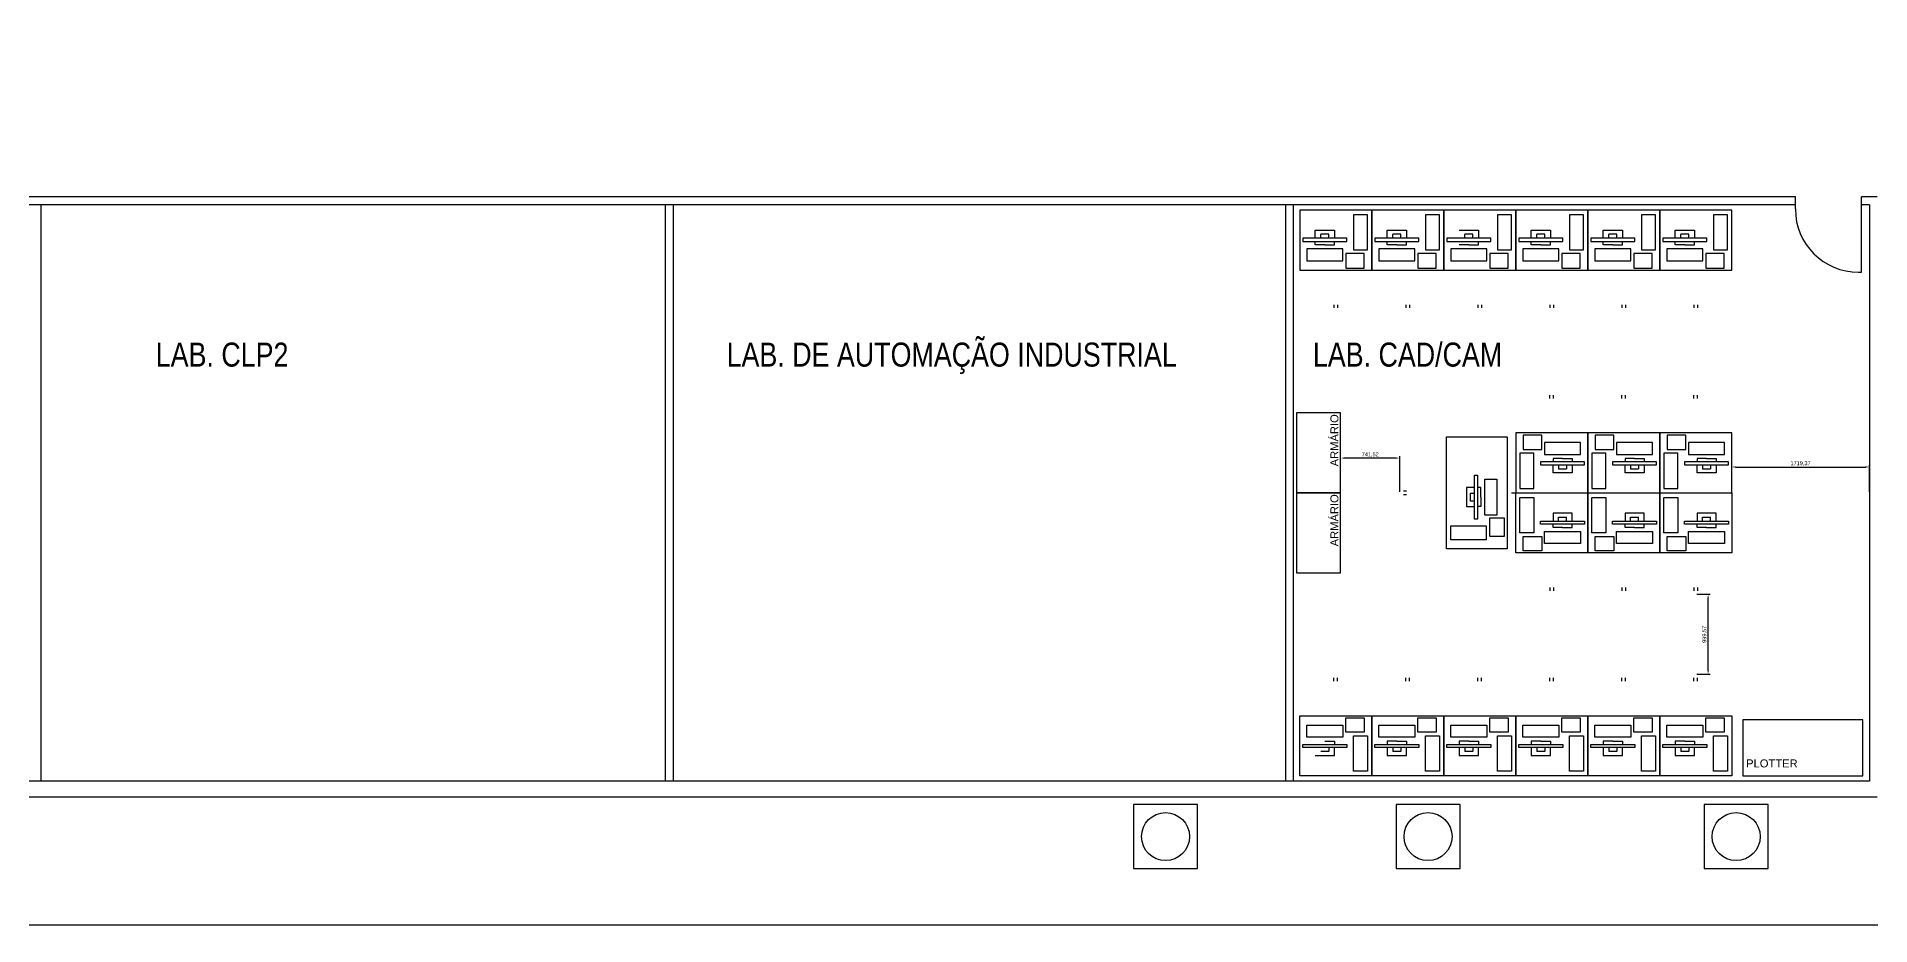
# Model space of a CAD drawing. Header units: millimetres. Extents: x 18768 to 1484868, y -11027 to 520152.
# Drawn here: x 671587 to 694504, y 136941 to 148047 of the extents above; entities that cross this region are included whole.
import ezdxf

# ---------------------------------------------------------------- set-up
doc = ezdxf.new("R2010")
doc.units = ezdxf.units.MM
for name, color, linetype in [('L035-ARRANJO-ADQUIRIR', 102, 'Continuous'), ('L035-TEXTO', 40, 'Continuous'), ('PAREDES', 7, 'Continuous')]:
    doc.layers.add(name, color=color, linetype=linetype)
doc.layers.add('L035-DEMOLIÇÃO', color=40, linetype='Continuous', plot=False)
doc.styles.get("Standard").update_dxf_attribs({"font": 'arial.ttf'})
doc.dimstyles.new('Anotativo', dxfattribs={"dimscale": 0, "dimtxt": 2.5, "dimasz": 2.5, "dimexe": 1.25, "dimexo": 0.625, "dimtad": 1, "dimtxsty": 'Standard', "dimcen": 2.5, "dimadec": 0, "dimazin": 0, "dimtfac": 1, "dimtmove": 0, "dimatfit": 3, "dimfxl": 1, "dimarcsym": 0})

# ---------------------------------------------------------------- blocks, each defined once
blk = doc.blocks.new('*D200')
at = {"color": 0, "lineweight": -2, "transparency": 16777216}
for p, q in [((692335, 141078), (692502, 141078)), ((692477, 140128), (692477, 141028)), ((692335, 140078), (692502, 140078))]:
    blk.add_line(p, q, dxfattribs=at)
at = {"color": 0, "lineweight": 15, "transparency": 16777216}
for points in [[(692468, 141028), (692485, 141028), (692477, 141078)], [(692468, 140128), (692485, 140128), (692477, 140078)]]:
    blk.add_solid(points, dxfattribs=at)
at = {"layer": 'DEFPOINTS', "color": 0, "lineweight": 15, "transparency": 16777216}
for p in [(692323, 141078), (692477, 141078), (692323, 140078)]:
    blk.add_point(p, dxfattribs=at)
at = {"color": 0, "transparency": 16777216, "insert": (692434, 140578), "char_height": 50, "attachment_point": 5, "rotation": 90}
blk.add_mtext('999,57', dxfattribs=at)
blk = doc.blocks.new('*D201')
at = {"color": 0, "lineweight": -2, "transparency": 16777216}
for p, q in [((692773, 142357), (692773, 142694)), ((692823, 142669), (694442, 142669)), ((694492, 142357), (694492, 142694))]:
    blk.add_line(p, q, dxfattribs=at)
at = {"color": 0, "lineweight": 15, "transparency": 16777216}
for points in [[(692823, 142678), (692823, 142661), (692773, 142669)], [(694442, 142678), (694442, 142661), (694492, 142669)]]:
    blk.add_solid(points, dxfattribs=at)
at = {"layer": 'DEFPOINTS', "color": 0, "lineweight": 15, "transparency": 16777216}
for p in [(694492, 142669), (692773, 142345), (694492, 142345)]:
    blk.add_point(p, dxfattribs=at)
at = {"color": 0, "transparency": 16777216, "insert": (693632, 142712), "char_height": 50, "attachment_point": 5}
blk.add_mtext('1719,37', dxfattribs=at)
blk = doc.blocks.new('*D202')
at = {"color": 0, "lineweight": -2, "transparency": 16777216}
for p, q in [((687883, 142357), (687883, 142806)), ((688574, 142781), (687933, 142781)), ((688624, 142357), (688624, 142806))]:
    blk.add_line(p, q, dxfattribs=at)
at = {"color": 0, "lineweight": 15, "transparency": 16777216}
for points in [[(687933, 142789), (687933, 142772), (687883, 142781)], [(688574, 142789), (688574, 142772), (688624, 142781)]]:
    blk.add_solid(points, dxfattribs=at)
at = {"layer": 'DEFPOINTS', "color": 0, "lineweight": 15, "transparency": 16777216}
for p in [(687883, 142781), (687883, 142345), (688624, 142345)]:
    blk.add_point(p, dxfattribs=at)
at = {"color": 0, "transparency": 16777216, "insert": (688254, 142823), "char_height": 50, "attachment_point": 5}
blk.add_mtext('741,52', dxfattribs=at)

msp = doc.modelspace()

# ---------------------------------------------------------------- linework, layer by layer
for p, q in [((693567.175, 145893.6), (693567.175, 146043.6)), ((687566.996, 145527.162), (687566.996, 145627.162)), ((687566.996, 145627.162), (687806.996, 145627.162)), ((687636.996, 145527.162), (687636.996, 145577.162)), ((687736.996, 145527.162), (687736.996, 145577.162)), ((687806.996, 145627.162), (687806.996, 145527.162)), ((688466.996, 145527.162), (688466.996, 145627.162)), ((688466.996, 145627.162), (688706.996, 145627.162)), ((688536.996, 145527.162), (688536.996, 145577.162)), ((688636.996, 145527.162), (688636.996, 145577.162)), ((688706.996, 145627.162), (688706.996, 145527.162)), ((689366.996, 145627.162), (689606.996, 145627.162)), ((689436.996, 145527.162), (689436.996, 145577.162)), ((689536.996, 145527.162), (689536.996, 145577.162)), ((689606.996, 145627.162), (689606.996, 145527.162)), ((690266.996, 145527.162), (690266.996, 145627.162)), ((690266.996, 145627.162), (690506.996, 145627.162)), ((690336.996, 145527.162), (690336.996, 145577.162)), ((690436.996, 145527.162), (690436.996, 145577.162)), ((690506.996, 145627.162), (690506.996, 145527.162)), ((691166.996, 145527.162), (691166.996, 145627.162)), ((691166.996, 145627.162), (691406.996, 145627.162)), ((691236.996, 145527.162), (691236.996, 145577.162)), ((691336.996, 145527.162), (691336.996, 145577.162)), ((691406.996, 145627.162), (691406.996, 145527.162)), ((692066.996, 145527.162), (692066.996, 145627.162)), ((692066.996, 145627.162), (692306.996, 145627.162)), ((692136.996, 145527.162), (692136.996, 145577.162)), ((692236.996, 145527.162), (692236.996, 145577.162)), ((692306.996, 145627.162), (692306.996, 145527.162)), ((687566.996, 145447.162), (687566.996, 145487.162)), ((687686.996, 145447.162), (687566.996, 145447.162)), ((687686.996, 145447.162), (687806.996, 145447.162)), ((687806.996, 145447.162), (687806.996, 145487.162)), ((688466.996, 145447.162), (688466.996, 145487.162)), ((688586.996, 145447.162), (688466.996, 145447.162)), ((688586.996, 145447.162), (688706.996, 145447.162)), ((688706.996, 145447.162), (688706.996, 145487.162)), ((689486.996, 145447.162), (689366.996, 145447.162)), ((689486.996, 145447.162), (689606.996, 145447.162)), ((689606.996, 145447.162), (689606.996, 145487.162)), ((690266.996, 145447.162), (690266.996, 145487.162)), ((690386.996, 145447.162), (690266.996, 145447.162)), ((690386.996, 145447.162), (690506.996, 145447.162)), ((690506.996, 145447.162), (690506.996, 145487.162)), ((691166.996, 145447.162), (691166.996, 145487.162)), ((691286.996, 145447.162), (691166.996, 145447.162)), ((691286.996, 145447.162), (691406.996, 145447.162)), ((691406.996, 145447.162), (691406.996, 145487.162)), ((692066.996, 145447.162), (692066.996, 145487.162)), ((692186.996, 145447.162), (692066.996, 145447.162)), ((692186.996, 145447.162), (692306.996, 145447.162)), ((692306.996, 145447.162), (692306.996, 145487.162)), ((694357.175, 145103.6), (694392.175, 145104.375)), ((690658.619, 142775.35), (690538.619, 142775.35)), ((690538.619, 142775.35), (690538.619, 142735.35)), ((690658.619, 142775.35), (690778.619, 142775.35)), ((690778.619, 142775.35), (690778.619, 142735.35)), ((691558.619, 142775.35), (691438.619, 142775.35)), ((691438.619, 142775.35), (691438.619, 142735.35)), ((691558.619, 142775.35), (691678.619, 142775.35)), ((691678.619, 142775.35), (691678.619, 142735.35)), ((692458.619, 142775.35), (692338.619, 142775.35)), ((692338.619, 142775.35), (692338.619, 142735.35)), ((692458.619, 142775.35), (692578.619, 142775.35)), ((692578.619, 142775.35), (692578.619, 142735.35)), ((690538.619, 142595.35), (690538.619, 142695.35)), ((690778.619, 142595.35), (690538.619, 142595.35)), ((690608.619, 142695.35), (690608.619, 142645.35)), ((690708.619, 142695.35), (690708.619, 142645.35)), ((690778.619, 142695.35), (690778.619, 142595.35)), ((691438.619, 142595.35), (691438.619, 142695.35)), ((691678.619, 142595.35), (691438.619, 142595.35)), ((691508.619, 142695.35), (691508.619, 142645.35)), ((691608.619, 142695.35), (691608.619, 142645.35)), ((691678.619, 142695.35), (691678.619, 142595.35)), ((692338.619, 142595.35), (692338.619, 142695.35)), ((692578.619, 142595.35), (692338.619, 142595.35)), ((692408.619, 142695.35), (692408.619, 142645.35)), ((692508.619, 142695.35), (692508.619, 142645.35)), ((692578.619, 142695.35), (692578.619, 142595.35)), ((689555.455, 142413.89), (689455.455, 142413.89)), ((689455.455, 142413.89), (689455.455, 142173.89)), ((689505.455, 142343.89), (689555.455, 142343.89)), ((689635.455, 142413.89), (689595.455, 142413.89)), ((689635.455, 142293.89), (689635.455, 142413.89)), ((690070, 142343.89), (690020, 142343.89)), ((689455.455, 142173.89), (689555.455, 142173.89)), ((689555.455, 142243.89), (689505.455, 142243.89)), ((689635.455, 142173.89), (689595.455, 142173.89)), ((689635.455, 142293.89), (689635.455, 142173.89)), ((690538.619, 142093.849), (690538.619, 141993.849)), ((690778.619, 142093.849), (690538.619, 142093.849)), ((690778.619, 141993.849), (690778.619, 142093.849)), ((691438.619, 142093.849), (691438.619, 141993.849)), ((691678.619, 142093.849), (691438.619, 142093.849)), ((691678.619, 141993.849), (691678.619, 142093.849)), ((692338.619, 142093.849), (692338.619, 141993.849)), ((692578.619, 142093.849), (692338.619, 142093.849)), ((692578.619, 141993.849), (692578.619, 142093.849)), ((690538.619, 141913.849), (690538.619, 141953.849)), ((690658.619, 141913.849), (690538.619, 141913.849)), ((690608.619, 141993.849), (690608.619, 142043.849)), ((690658.619, 141913.849), (690778.619, 141913.849)), ((690708.619, 141993.849), (690708.619, 142043.849)), ((690778.619, 141913.849), (690778.619, 141953.849)), ((691438.619, 141913.849), (691438.619, 141953.849)), ((691558.619, 141913.849), (691438.619, 141913.849)), ((691508.619, 141993.849), (691508.619, 142043.849)), ((691558.619, 141913.849), (691678.619, 141913.849)), ((691608.619, 141993.849), (691608.619, 142043.849)), ((691678.619, 141913.849), (691678.619, 141953.849)), ((692338.619, 141913.849), (692338.619, 141953.849)), ((692458.619, 141913.849), (692338.619, 141913.849)), ((692408.619, 141993.849), (692408.619, 142043.849)), ((692458.619, 141913.849), (692578.619, 141913.849)), ((692508.619, 141993.849), (692508.619, 142043.849)), ((692578.619, 141913.849), (692578.619, 141953.849)), ((687686.996, 139242.038), (687806.996, 139242.038)), ((687736.996, 139162.038), (687736.996, 139112.038)), ((687806.996, 139242.038), (687806.996, 139202.038)), ((687806.996, 139062.038), (687806.996, 139162.038)), ((688586.996, 139242.038), (688466.996, 139242.038)), ((688466.996, 139242.038), (688466.996, 139202.038)), ((688466.996, 139162.038), (688466.996, 139062.038)), ((688536.996, 139162.038), (688536.996, 139112.038)), ((688586.996, 139242.038), (688706.996, 139242.038)), ((688636.996, 139162.038), (688636.996, 139112.038)), ((688706.996, 139242.038), (688706.996, 139202.038)), ((688706.996, 139062.038), (688706.996, 139162.038)), ((689486.996, 139242.038), (689366.996, 139242.038)), ((689366.996, 139242.038), (689366.996, 139202.038)), ((689366.996, 139162.038), (689366.996, 139062.038)), ((689436.996, 139162.038), (689436.996, 139112.038)), ((689486.996, 139242.038), (689606.996, 139242.038)), ((689536.996, 139162.038), (689536.996, 139112.038)), ((689606.996, 139242.038), (689606.996, 139202.038)), ((689606.996, 139062.038), (689606.996, 139162.038)), ((690386.996, 139242.038), (690266.996, 139242.038)), ((690266.996, 139242.038), (690266.996, 139202.038)), ((690266.996, 139162.038), (690266.996, 139062.038)), ((690336.996, 139162.038), (690336.996, 139112.038)), ((690386.996, 139242.038), (690506.996, 139242.038)), ((690436.996, 139162.038), (690436.996, 139112.038)), ((690506.996, 139242.038), (690506.996, 139202.038)), ((690506.996, 139062.038), (690506.996, 139162.038)), ((691286.996, 139242.038), (691166.996, 139242.038)), ((691166.996, 139242.038), (691166.996, 139202.038)), ((691166.996, 139162.038), (691166.996, 139062.038)), ((691236.996, 139162.038), (691236.996, 139112.038)), ((691286.996, 139242.038), (691406.996, 139242.038)), ((691336.996, 139162.038), (691336.996, 139112.038)), ((691406.996, 139242.038), (691406.996, 139202.038)), ((691406.996, 139062.038), (691406.996, 139162.038)), ((692186.996, 139242.038), (692066.996, 139242.038)), ((692066.996, 139242.038), (692066.996, 139202.038)), ((692066.996, 139162.038), (692066.996, 139062.038)), ((692136.996, 139162.038), (692136.996, 139112.038)), ((692186.996, 139242.038), (692306.996, 139242.038)), ((692236.996, 139162.038), (692236.996, 139112.038)), ((692306.996, 139242.038), (692306.996, 139202.038)), ((692306.996, 139062.038), (692306.996, 139162.038)), ((687566.996, 139062.038), (687806.996, 139062.038)), ((688466.996, 139062.038), (688706.996, 139062.038)), ((689366.996, 139062.038), (689606.996, 139062.038)), ((690266.996, 139062.038), (690506.996, 139062.038)), ((691166.996, 139062.038), (691406.996, 139062.038)), ((692066.996, 139062.038), (692306.996, 139062.038))]:
    msp.add_line(p, q)
for points in [[(687372.807, 145127.912), (688272.807, 145127.912), (688272.807, 145877.912), (687372.807, 145877.912)], [(688045.196, 145381.522), (688220.196, 145381.522), (688220.196, 145821.522), (688045.196, 145821.522)], [(688272.807, 145127.912), (689172.807, 145127.912), (689172.807, 145877.912), (688272.807, 145877.912)], [(688945.196, 145381.522), (689120.196, 145381.522), (689120.196, 145821.522), (688945.196, 145821.522)], [(689172.807, 145127.912), (690072.807, 145127.912), (690072.807, 145877.912), (689172.807, 145877.912)], [(689845.196, 145381.522), (690020.196, 145381.522), (690020.196, 145821.522), (689845.196, 145821.522)], [(690072.807, 145127.912), (690972.807, 145127.912), (690972.807, 145877.912), (690072.807, 145877.912)], [(690745.196, 145381.522), (690920.196, 145381.522), (690920.196, 145821.522), (690745.196, 145821.522)], [(690972.807, 145127.912), (691872.807, 145127.912), (691872.807, 145877.912), (690972.807, 145877.912)], [(691645.196, 145381.522), (691820.196, 145381.522), (691820.196, 145821.522), (691645.196, 145821.522)], [(691872.807, 145127.912), (692772.807, 145127.912), (692772.807, 145877.912), (691872.807, 145877.912)], [(692545.196, 145381.522), (692720.196, 145381.522), (692720.196, 145821.522), (692545.196, 145821.522)], [(687411.996, 145487.162), (687961.996, 145487.162), (687961.996, 145527.162), (687411.996, 145527.162)], [(688311.996, 145487.162), (688861.996, 145487.162), (688861.996, 145527.162), (688311.996, 145527.162)], [(689211.996, 145487.162), (689761.996, 145487.162), (689761.996, 145527.162), (689211.996, 145527.162)], [(690111.996, 145487.162), (690661.996, 145487.162), (690661.996, 145527.162), (690111.996, 145527.162)], [(691011.996, 145487.162), (691561.996, 145487.162), (691561.996, 145527.162), (691011.996, 145527.162)], [(691911.996, 145487.162), (692461.996, 145487.162), (692461.996, 145527.162), (691911.996, 145527.162)], [(687461.996, 145247.244), (687911.996, 145247.244), (687911.996, 145397.244), (687461.996, 145397.244)], [(687948.772, 145155.664), (688178.772, 145155.664), (688178.772, 145335.664), (687948.772, 145335.664)], [(688361.996, 145247.244), (688811.996, 145247.244), (688811.996, 145397.244), (688361.996, 145397.244)], [(688848.772, 145155.664), (689078.772, 145155.664), (689078.772, 145335.664), (688848.772, 145335.664)], [(689261.996, 145247.244), (689711.996, 145247.244), (689711.996, 145397.244), (689261.996, 145397.244)], [(689748.772, 145155.664), (689978.772, 145155.664), (689978.772, 145335.664), (689748.772, 145335.664)], [(690161.996, 145247.244), (690611.996, 145247.244), (690611.996, 145397.244), (690161.996, 145397.244)], [(690648.772, 145155.664), (690878.772, 145155.664), (690878.772, 145335.664), (690648.772, 145335.664)], [(691061.996, 145247.244), (691511.996, 145247.244), (691511.996, 145397.244), (691061.996, 145397.244)], [(691548.772, 145155.664), (691778.772, 145155.664), (691778.772, 145335.664), (691548.772, 145335.664)], [(691961.996, 145247.244), (692411.996, 145247.244), (692411.996, 145397.244), (691961.996, 145397.244)], [(692448.772, 145155.664), (692678.772, 145155.664), (692678.772, 145335.664), (692448.772, 145335.664)], [(687882.877, 142344.6), (687882.877, 143344.6), (687332.877, 143344.6), (687332.877, 142344.6)], [(689966.415, 143044.6), (689966.415, 141644.6), (689206.415, 141644.6), (689206.415, 143044.6)], [(690972.807, 143094.6), (690072.807, 143094.6), (690072.807, 142344.6), (690972.807, 142344.6)], [(690396.842, 143066.847), (690166.842, 143066.847), (690166.842, 142886.847), (690396.842, 142886.847)], [(691872.807, 143094.6), (690972.807, 143094.6), (690972.807, 142344.6), (691872.807, 142344.6)], [(691296.842, 143066.847), (691066.842, 143066.847), (691066.842, 142886.847), (691296.842, 142886.847)], [(692772.807, 143094.6), (691872.807, 143094.6), (691872.807, 142344.6), (692772.807, 142344.6)], [(692196.842, 143066.847), (691966.842, 143066.847), (691966.842, 142886.847), (692196.842, 142886.847)], [(690300.418, 142840.99), (690125.418, 142840.99), (690125.418, 142400.99), (690300.418, 142400.99)], [(690883.619, 142975.268), (690433.619, 142975.268), (690433.619, 142825.268), (690883.619, 142825.268)], [(691200.418, 142840.99), (691025.418, 142840.99), (691025.418, 142400.99), (691200.418, 142400.99)], [(691783.619, 142975.268), (691333.619, 142975.268), (691333.619, 142825.268), (691783.619, 142825.268)], [(692100.418, 142840.99), (691925.418, 142840.99), (691925.418, 142400.99), (692100.418, 142400.99)], [(692683.619, 142975.268), (692233.619, 142975.268), (692233.619, 142825.268), (692683.619, 142825.268)], [(689595.455, 142568.89), (689595.455, 142018.89), (689555.455, 142018.89), (689555.455, 142568.89)], [(690933.619, 142735.35), (690383.619, 142735.35), (690383.619, 142695.35), (690933.619, 142695.35)], [(691833.619, 142735.35), (691283.619, 142735.35), (691283.619, 142695.35), (691833.619, 142695.35)], [(692733.619, 142735.35), (692183.619, 142735.35), (692183.619, 142695.35), (692733.619, 142695.35)], [(687882.877, 141344.6), (687882.877, 142344.6), (687332.877, 142344.6), (687332.877, 141344.6)], [(689835.373, 142518.89), (689835.373, 142068.89), (689685.373, 142068.89), (689685.373, 142518.89)], [(690972.807, 141594.6), (690072.807, 141594.6), (690072.807, 142344.6), (690972.807, 142344.6)], [(691872.807, 141594.6), (690972.807, 141594.6), (690972.807, 142344.6), (691872.807, 142344.6)], [(692772.807, 141594.6), (691872.807, 141594.6), (691872.807, 142344.6), (692772.807, 142344.6)], [(690300.418, 141848.209), (690125.418, 141848.209), (690125.418, 142288.209), (690300.418, 142288.209)], [(691200.418, 141848.209), (691025.418, 141848.209), (691025.418, 142288.209), (691200.418, 142288.209)], [(692100.418, 141848.209), (691925.418, 141848.209), (691925.418, 142288.209), (692100.418, 142288.209)], [(689701.095, 141935.69), (689701.095, 141760.69), (689261.095, 141760.69), (689261.095, 141935.69)], [(689926.953, 142032.113), (689926.953, 141802.113), (689746.953, 141802.113), (689746.953, 142032.113)], [(690933.619, 141953.849), (690383.619, 141953.849), (690383.619, 141993.849), (690933.619, 141993.849)], [(690883.619, 141713.931), (690433.619, 141713.931), (690433.619, 141863.931), (690883.619, 141863.931)], [(691833.619, 141953.849), (691283.619, 141953.849), (691283.619, 141993.849), (691833.619, 141993.849)], [(691783.619, 141713.931), (691333.619, 141713.931), (691333.619, 141863.931), (691783.619, 141863.931)], [(692733.619, 141953.849), (692183.619, 141953.849), (692183.619, 141993.849), (692733.619, 141993.849)], [(692683.619, 141713.931), (692233.619, 141713.931), (692233.619, 141863.931), (692683.619, 141863.931)], [(690396.842, 141622.352), (690166.842, 141622.352), (690166.842, 141802.352), (690396.842, 141802.352)], [(691296.842, 141622.352), (691066.842, 141622.352), (691066.842, 141802.352), (691296.842, 141802.352)], [(692196.842, 141622.352), (691966.842, 141622.352), (691966.842, 141802.352), (692196.842, 141802.352)], [(687372.807, 139561.287), (688272.807, 139561.287), (688272.807, 138811.287), (687372.807, 138811.287)], [(687461.996, 139441.956), (687911.996, 139441.956), (687911.996, 139291.956), (687461.996, 139291.956)], [(687948.772, 139533.535), (688178.772, 139533.535), (688178.772, 139353.535), (687948.772, 139353.535)], [(688272.807, 139561.287), (689172.807, 139561.287), (689172.807, 138811.287), (688272.807, 138811.287)], [(688361.996, 139441.956), (688811.996, 139441.956), (688811.996, 139291.956), (688361.996, 139291.956)], [(688848.772, 139533.535), (689078.772, 139533.535), (689078.772, 139353.535), (688848.772, 139353.535)], [(689172.807, 139561.287), (690072.807, 139561.287), (690072.807, 138811.287), (689172.807, 138811.287)], [(689261.996, 139441.956), (689711.996, 139441.956), (689711.996, 139291.956), (689261.996, 139291.956)], [(689748.772, 139533.535), (689978.772, 139533.535), (689978.772, 139353.535), (689748.772, 139353.535)], [(690072.807, 139561.287), (690972.807, 139561.287), (690972.807, 138811.287), (690072.807, 138811.287)], [(690161.996, 139441.956), (690611.996, 139441.956), (690611.996, 139291.956), (690161.996, 139291.956)], [(690648.772, 139533.535), (690878.772, 139533.535), (690878.772, 139353.535), (690648.772, 139353.535)], [(690972.807, 139561.287), (691872.807, 139561.287), (691872.807, 138811.287), (690972.807, 138811.287)], [(691061.996, 139441.956), (691511.996, 139441.956), (691511.996, 139291.956), (691061.996, 139291.956)], [(691548.772, 139533.535), (691778.772, 139533.535), (691778.772, 139353.535), (691548.772, 139353.535)], [(691872.807, 139561.287), (692772.807, 139561.287), (692772.807, 138811.287), (691872.807, 138811.287)], [(691961.996, 139441.956), (692411.996, 139441.956), (692411.996, 139291.956), (691961.996, 139291.956)], [(692448.772, 139533.535), (692678.772, 139533.535), (692678.772, 139353.535), (692448.772, 139353.535)], [(692911.877, 138811.287), (694411.877, 138811.287), (694411.877, 139511.287), (692911.877, 139511.287)], [(687411.996, 139202.038), (687961.996, 139202.038), (687961.996, 139162.038), (687411.996, 139162.038)], [(688045.196, 139307.677), (688220.196, 139307.677), (688220.196, 138867.677), (688045.196, 138867.677)], [(688311.996, 139202.038), (688861.996, 139202.038), (688861.996, 139162.038), (688311.996, 139162.038)], [(688945.196, 139307.677), (689120.196, 139307.677), (689120.196, 138867.677), (688945.196, 138867.677)], [(689211.996, 139202.038), (689761.996, 139202.038), (689761.996, 139162.038), (689211.996, 139162.038)], [(689845.196, 139307.677), (690020.196, 139307.677), (690020.196, 138867.677), (689845.196, 138867.677)], [(690111.996, 139202.038), (690661.996, 139202.038), (690661.996, 139162.038), (690111.996, 139162.038)], [(690745.196, 139307.677), (690920.196, 139307.677), (690920.196, 138867.677), (690745.196, 138867.677)], [(691011.996, 139202.038), (691561.996, 139202.038), (691561.996, 139162.038), (691011.996, 139162.038)], [(691645.196, 139307.677), (691820.196, 139307.677), (691820.196, 138867.677), (691645.196, 138867.677)], [(691911.996, 139202.038), (692461.996, 139202.038), (692461.996, 139162.038), (691911.996, 139162.038)], [(692545.196, 139307.677), (692720.196, 139307.677), (692720.196, 138867.677), (692545.196, 138867.677)]]:
    msp.add_lwpolyline(points, close=True)
for points in [[(687736.996, 145577.162), (687636.996, 145577.162)], [(688636.996, 145577.162), (688536.996, 145577.162)], [(689536.996, 145577.162), (689436.996, 145577.162)], [(690436.996, 145577.162), (690336.996, 145577.162)], [(691336.996, 145577.162), (691236.996, 145577.162)], [(692236.996, 145577.162), (692136.996, 145577.162)], [(690608.619, 142645.35), (690708.619, 142645.35)], [(691508.619, 142645.35), (691608.619, 142645.35)], [(692408.619, 142645.35), (692508.619, 142645.35)], [(689505.455, 142243.89), (689505.455, 142343.89)], [(690608.619, 142043.849), (690708.619, 142043.849)], [(691508.619, 142043.849), (691608.619, 142043.849)], [(692408.619, 142043.849), (692508.619, 142043.849)], [(687736.996, 139112.038), (687636.996, 139112.038)], [(688636.996, 139112.038), (688536.996, 139112.038)], [(689536.996, 139112.038), (689436.996, 139112.038)], [(690436.996, 139112.038), (690336.996, 139112.038)], [(691336.996, 139112.038), (691236.996, 139112.038)], [(692236.996, 139112.038), (692136.996, 139112.038)]]:
    msp.add_lwpolyline(points)
at = {"layer": 'L035-ARRANJO-ADQUIRIR', "color": 0}
for p, q in [((687800.307, 144695.672), (687800.307, 144656.871)), ((687845.307, 144695.672), (687845.307, 144656.871)), ((688700.307, 144695.672), (688700.307, 144656.871)), ((688745.307, 144695.672), (688745.307, 144656.871)), ((689600.307, 144695.672), (689600.307, 144656.871)), ((689645.307, 144695.672), (689645.307, 144656.871)), ((690500.307, 144695.672), (690500.307, 144656.871)), ((690545.307, 144695.672), (690545.307, 144656.871)), ((691400.307, 144695.672), (691400.307, 144656.871)), ((691445.307, 144695.672), (691445.307, 144656.871)), ((692300.307, 144695.672), (692300.307, 144656.871)), ((692345.307, 144695.672), (692345.307, 144656.871)), ((690500.307, 143526.839), (690500.307, 143565.64)), ((690545.307, 143526.839), (690545.307, 143565.64)), ((691400.307, 143526.839), (691400.307, 143565.64)), ((691445.307, 143526.839), (691445.307, 143565.64)), ((692300.307, 143526.839), (692300.307, 143565.64)), ((692345.307, 143526.839), (692345.307, 143565.64)), ((688709.026, 142367.1), (688670.225, 142367.1)), ((688709.026, 142322.1), (688670.225, 142322.1)), ((690500.307, 141162.36), (690500.307, 141123.559)), ((690545.307, 141162.36), (690545.307, 141123.559)), ((691400.307, 141162.36), (691400.307, 141123.559)), ((691445.307, 141162.36), (691445.307, 141123.559)), ((692300.307, 141162.36), (692300.307, 141123.559)), ((692345.307, 141162.36), (692345.307, 141123.559)), ((687800.307, 139993.527), (687800.307, 140032.328)), ((687845.307, 139993.527), (687845.307, 140032.328)), ((688700.307, 139993.527), (688700.307, 140032.328)), ((688745.307, 139993.527), (688745.307, 140032.328)), ((689600.307, 139993.527), (689600.307, 140032.328)), ((689645.307, 139993.527), (689645.307, 140032.328)), ((690500.307, 139993.527), (690500.307, 140032.328)), ((690545.307, 139993.527), (690545.307, 140032.328)), ((691400.307, 139993.527), (691400.307, 140032.328)), ((691445.307, 139993.527), (691445.307, 140032.328)), ((692300.307, 139993.527), (692300.307, 140032.328)), ((692345.307, 139993.527), (692345.307, 140032.328))]:
    msp.add_line(p, q, dxfattribs=at)
at = {"layer": 'L035-ARRANJO-ADQUIRIR'}
for points in [[(685295.56, 137649.648), (686095.56, 137649.648), (686095.56, 138449.648), (685295.56, 138449.648)], [(688575.989, 137649.648), (689375.989, 137649.648), (689375.989, 138449.648), (688575.989, 138449.648)], [(692427.322, 137649.648), (693227.322, 137649.648), (693227.322, 138449.648), (692427.322, 138449.648)]]:
    msp.add_lwpolyline(points, close=True, dxfattribs=at)
for centre in [(685695.56, 138049.648), (688975.989, 138049.648), (692827.322, 138049.648)]:
    msp.add_circle(centre, 300, dxfattribs=at)
at = {"layer": 'L035-DEMOLIÇÃO', "linetype": 'ByBlock', "lineweight": -2}
msp.add_lwpolyline([(752992.582, 136941.079), (661094.301, 136941.079), (661094.301, 174469.673), (752992.582, 174469.673)], close=True, dxfattribs=at)
at = {"layer": 'PAREDES'}
for p, q in [((693567.175, 146043.6), (669321.175, 146043.6)), ((694591.175, 146043.6), (694392.175, 146043.6)), ((694392.175, 145103.6), (694392.175, 146043.6)), ((693567.175, 145944.6), (669222.175, 145944.6)), ((671636.924, 145944.6), (671636.924, 138744.6)), ((679443.175, 145944.6), (679443.175, 138744.6)), ((679542.175, 145944.6), (679542.175, 138744.6)), ((687193.175, 145944.6), (687193.175, 138744.6)), ((687292.175, 145944.6), (687292.175, 138744.6)), ((694492.175, 145944.6), (694392.175, 145944.6)), ((694492.175, 145944.6), (694492.175, 138744.6)), ((694492.175, 138744.6), (669427.964, 138744.6)), ((694591.175, 138544.6), (669427.964, 138544.6))]:
    msp.add_line(p, q, dxfattribs=at)
msp.add_arc((694357.175, 145893.6), 790, 180, 270, dxfattribs=at)

# ---------------------------------------------------------------- texts
for p in [(687855.973, 142676.84), (687855.973, 141676.84)]:
    msp.add_text('ARMÁRIO', height=100, rotation=90).set_placement(p)
msp.add_text('PLOTTER', height=100).set_placement((692951.791, 138914.505))
at = {"layer": 'L035-TEXTO', "width": 0.8}
for s, p in [('LAB. CLP2', (673075.152, 143923.974)), ('LAB. DE AUTOMAÇÃO INDUSTRIAL', (680210.247, 143923.974)), ('LAB. CAD/CAM', (687537.476, 143923.974))]:
    msp.add_text(s, height=300, dxfattribs=at).set_placement(p)

# ---------------------------------------------------------------- dimensions: what is measured, and where the dimension line sits
for base, p1, p2, picture, middle in [((687882.877, 142780.759), (688624.395, 142344.6), (687882.877, 142344.6), '*D202', (688253.636, 142823.307)), ((694492.175, 142669.256), (692772.807, 142344.6), (694492.175, 142344.6), '*D201', (693632.491, 142711.803))]:
    dim = msp.add_linear_dim(base=base, p1=p1, p2=p2, dimstyle='Anotativo')
    dim.commit()
    dim.dimension.update_dxf_attribs({"geometry": picture, "text_midpoint": middle})
dim = msp.add_linear_dim(base=(692476.749, 141077.729), p1=(692322.807, 140078.158), p2=(692322.807, 141077.729), angle=90, dimstyle='Anotativo')
dim.commit()
dim.dimension.update_dxf_attribs({"geometry": '*D200', "text_midpoint": (692434.201, 140577.943)})

doc.saveas('drawing.dxf')
